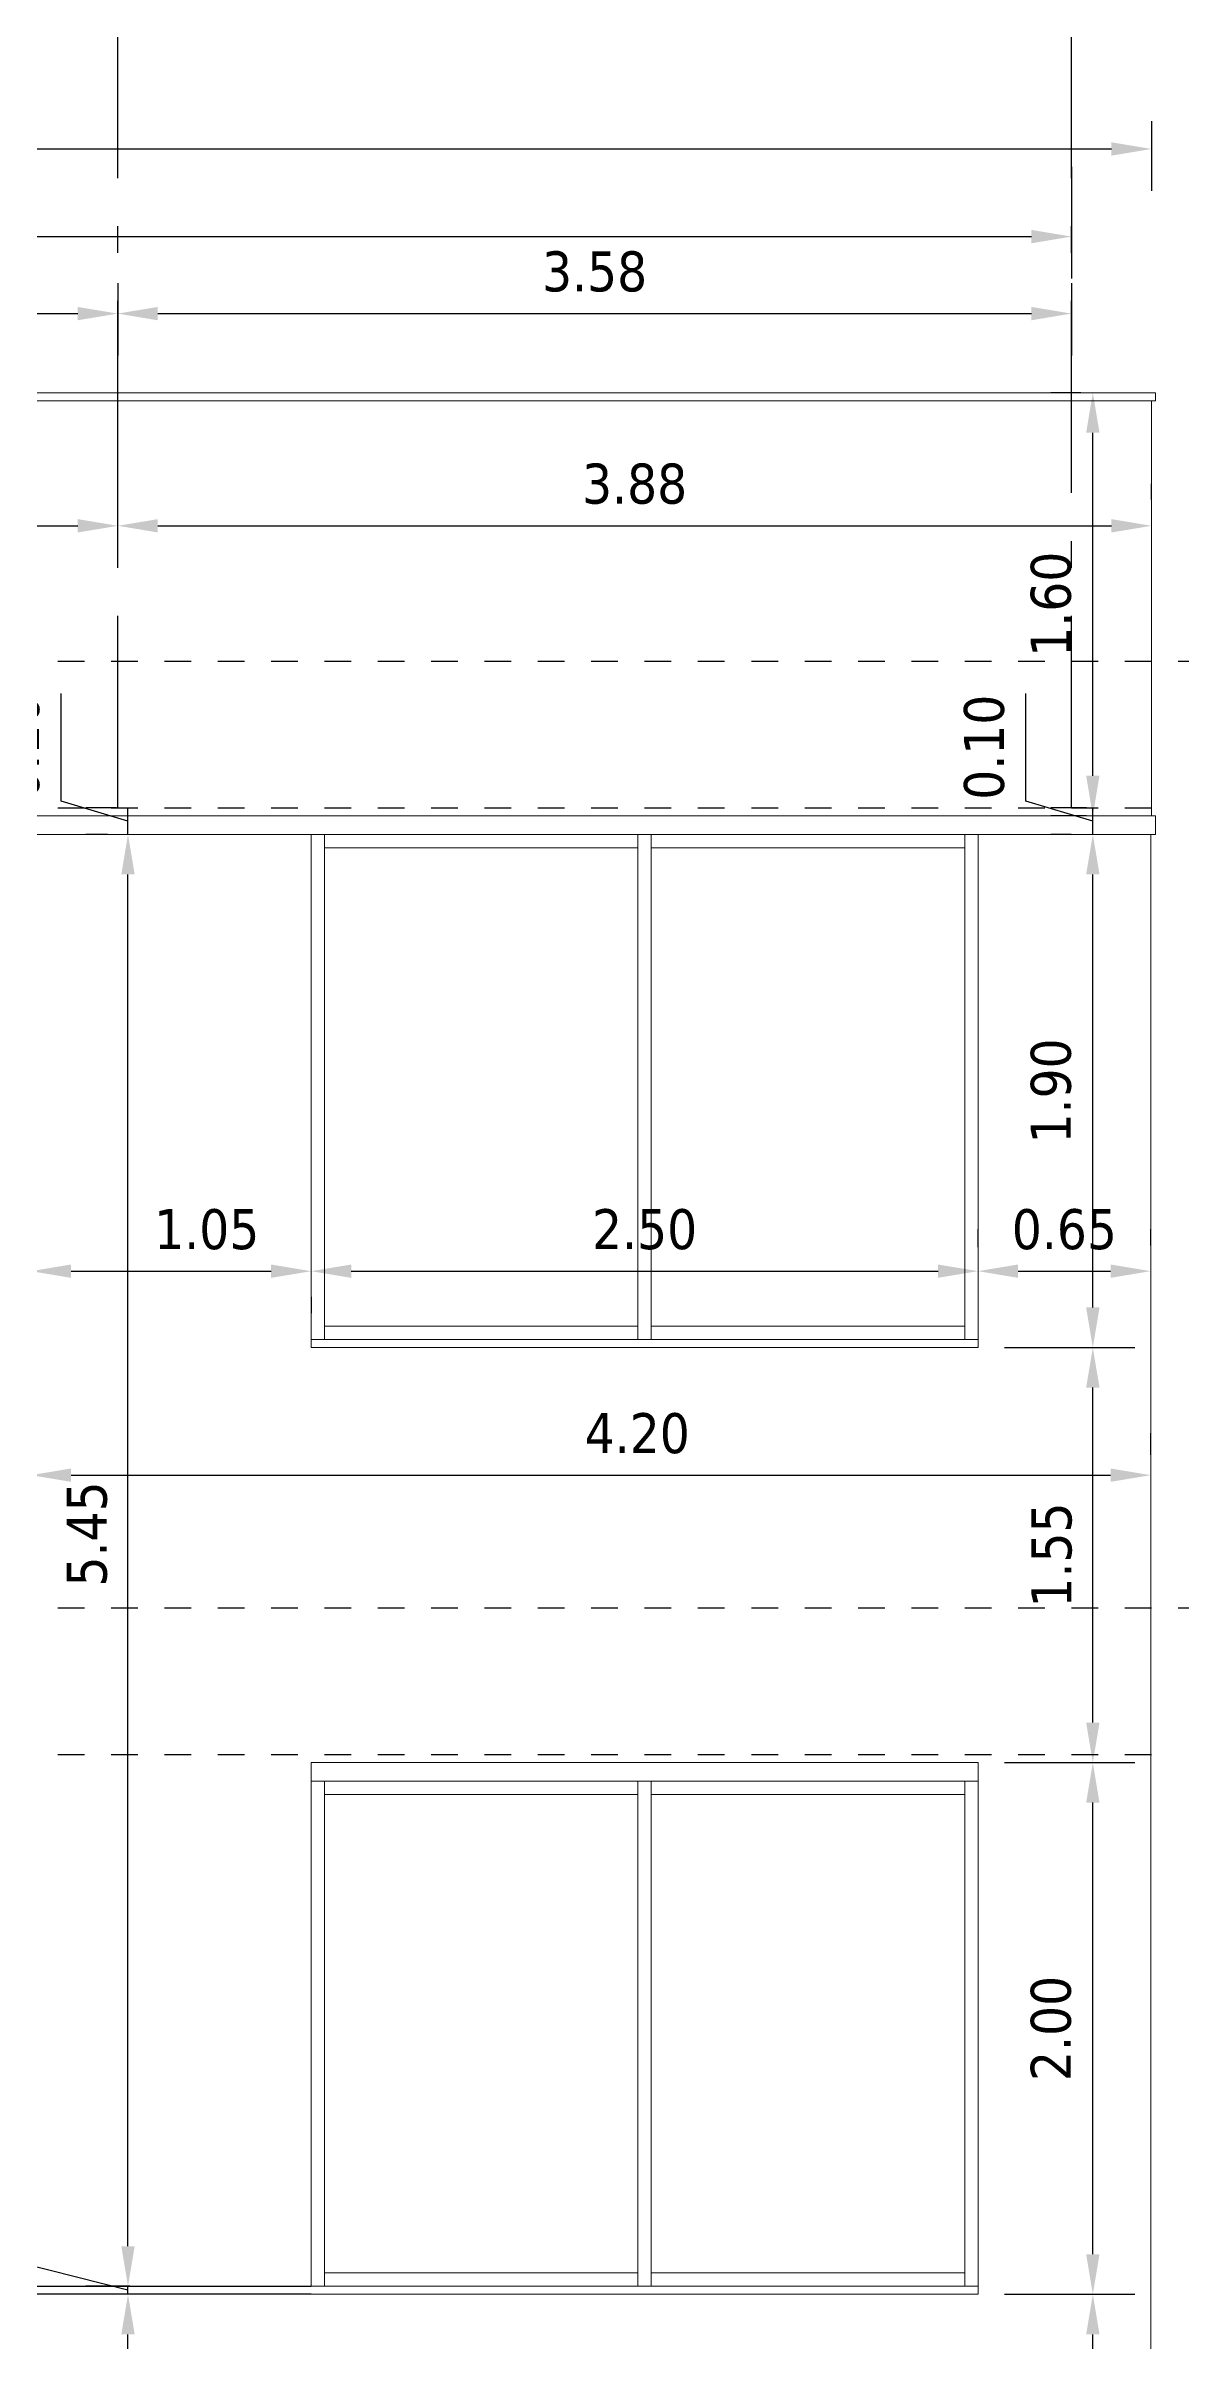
# Model space of a CAD drawing. Header units: millimetres. Extents: x 844 to 2732, y 457 to 943.
# Drawn here: x 2533.66 to 2537.91, y 485.32 to 493.92 of the extents above; entities that cross this region are included whole.
import ezdxf

# ---------------------------------------------------------------- set-up
doc = ezdxf.new("R2010")
doc.units = ezdxf.units.MM
doc.header["$LTSCALE"] = 0.01
doc.linetypes.add('ACAD_ISO03W100', pattern=[30, 12, -18])
doc.linetypes.add('ACAD_ISO10W100', pattern=[18, 12, -3, 0, -3])
doc.layers.add('03-Ax', color=5, linetype='Continuous')
doc.layers.add('05-Dim', color=5, linetype='Continuous')
for name, color, linetype, lineweight in [('A-GENM', 13, 'Continuous', 9), ('A-GLAZ-CWMG', 6, 'Continuous', 9), ('A-WALL', 3, 'Continuous', 9)]:
    doc.layers.add(name, color=color, linetype=linetype, lineweight=lineweight)
doc.styles.add('Tahoma', font='tahoma.ttf', dxfattribs={"height": 0.15})
doc.dimstyles.new('Diagonal_-_Centre_-_2_5mm_Arial', dxfattribs={"dimscale": 0.2, "dimtxt": 0.15, "dimasz": 0.75, "dimexe": 0.787402, "dimexo": 0.492126, "dimgap": 0.05, "dimtad": 0, "dimrnd": 0.01, "dimzin": 0, "dimdsep": 46, "dimtxsty": 'Tahoma', "dimcen": 0, "dimdle": 0.787402, "dimazin": 0, "dimtfac": 1, "dimtmove": 1, "dimatfit": 3, "dimfxl": 1, "dimtvp": 1, "dimtolj": 1, "dimtzin": 0, "dimarcsym": 1})

# ---------------------------------------------------------------- blocks, each defined once
blk = doc.blocks.new('Rectangular Mullion - 50 x 150mm-460567-South')
at = {"layer": 'A-GLAZ-CWMG'}
for p, q in [((1.5674, 9.4), (1.5674, 9.45)), ((1.5674, 9.4), (2.7424, 9.4)), ((2.7424, 9.45), (2.7424, 9.4))]:
    blk.add_line(p, q, dxfattribs=at)
blk = doc.blocks.new('Rectangular Mullion - 50 x 150mm-460568-South')
at = {"layer": 'A-GLAZ-CWMG'}
for p, q in [((1.5174, 4.2), (1.5174, 4.25)), ((2.6924, 4.25), (1.5174, 4.25)), ((2.6924, 4.25), (2.6924, 4.2))]:
    blk.add_line(p, q, dxfattribs=at)
blk = doc.blocks.new('Rectangular Mullion - 50 x 150mm-540754-South')
at = {"layer": 'A-GLAZ-CWMG'}
blk.add_line((2.7424, 9.45), (2.7424, 7.5562), dxfattribs=at)
blk = doc.blocks.new('Rectangular Mullion - 50 x 150mm-540755-South')
at = {"layer": 'A-GLAZ-CWMG'}
blk.add_line((0.3424, 7.5562), (0.3424, 9.45), dxfattribs=at)
blk = doc.blocks.new('*D933')
at = {"layer": '05-Dim', "color": 0, "lineweight": -2, "transparency": 16777216}
for p, q in [((2537.4994, 493.4661), (2537.4994, 493.0472)), ((2527.5994, 493.1239), (2527.5994, 493.3622)), ((2527.7494, 493.2047), (2537.3494, 493.2047))]:
    blk.add_line(p, q, dxfattribs=at)
at = {"layer": '05-Dim', "color": 0, "transparency": 16777216}
for points in [[(2527.7494, 493.2297), (2527.7494, 493.1797), (2527.5994, 493.2047)], [(2537.3494, 493.2297), (2537.3494, 493.1797), (2537.4994, 493.2047)]]:
    blk.add_solid(points, dxfattribs=at)
at = {"layer": 'Defpoints', "color": 0, "transparency": 16777216}
for p in [(2537.4994, 493.5645), (2537.4994, 493.2047), (2527.5994, 493.0254)]:
    blk.add_point(p, dxfattribs=at)
at = {"layer": '05-Dim', "color": 0, "transparency": 16777216, "insert": (2532.5494, 493.3608), "char_height": 0.15, "width": 0.401245, "attachment_point": 5, "style": 'Tahoma'}
blk.add_mtext('\\A1;9.90', dxfattribs=at)
blk = doc.blocks.new('*D934')
at = {"layer": '05-Dim', "color": 0, "lineweight": -2, "transparency": 16777216}
for p, q in [((2527.5994, 493.0296), (2527.5994, 492.7584)), ((2533.9244, 493.0296), (2533.9244, 492.7584)), ((2527.7494, 492.9159), (2533.7744, 492.9159))]:
    blk.add_line(p, q, dxfattribs=at)
at = {"layer": '05-Dim', "color": 0, "transparency": 16777216}
for points in [[(2527.7494, 492.9409), (2527.7494, 492.8909), (2527.5994, 492.9159)], [(2533.7744, 492.9409), (2533.7744, 492.8909), (2533.9244, 492.9159)]]:
    blk.add_solid(points, dxfattribs=at)
at = {"layer": 'Defpoints', "color": 0, "transparency": 16777216}
for p in [(2527.5994, 493.128), (2533.9244, 493.128), (2533.9244, 492.9159)]:
    blk.add_point(p, dxfattribs=at)
at = {"layer": '05-Dim', "color": 0, "transparency": 16777216, "insert": (2530.7619, 493.0721), "char_height": 0.15, "width": 0.313167, "attachment_point": 5, "style": 'Tahoma'}
blk.add_mtext('\\A1;6.32', dxfattribs=at)
blk = doc.blocks.new('*D935')
at = {"layer": '05-Dim', "color": 0, "lineweight": -2, "transparency": 16777216}
for p, q in [((2533.9244, 493.0296), (2533.9244, 492.7584)), ((2537.4994, 493.0296), (2537.4994, 492.7584)), ((2534.0744, 492.9159), (2537.3494, 492.9159))]:
    blk.add_line(p, q, dxfattribs=at)
at = {"layer": '05-Dim', "color": 0, "transparency": 16777216}
for points in [[(2534.0744, 492.9409), (2534.0744, 492.8909), (2533.9244, 492.9159)], [(2537.3494, 492.9409), (2537.3494, 492.8909), (2537.4994, 492.9159)]]:
    blk.add_solid(points, dxfattribs=at)
at = {"layer": 'Defpoints', "color": 0, "transparency": 16777216}
for p in [(2533.9244, 493.128), (2537.4994, 493.128), (2537.4994, 492.9159)]:
    blk.add_point(p, dxfattribs=at)
at = {"layer": '05-Dim', "color": 0, "transparency": 16777216, "insert": (2535.7119, 493.0728), "char_height": 0.15, "width": 0.313167, "attachment_point": 5, "style": 'Tahoma'}
blk.add_mtext('\\A1;3.58', dxfattribs=at)
blk = doc.blocks.new('*D936')
at = {"layer": '05-Dim', "color": 0, "lineweight": -2, "transparency": 16777216}
for p, q in [((2533.9244, 492.0066), (2533.9244, 492.2778)), ((2537.7994, 492.2187), (2537.7994, 492.2778)), ((2534.0744, 492.1203), (2537.6494, 492.1203))]:
    blk.add_line(p, q, dxfattribs=at)
at = {"layer": '05-Dim', "color": 0, "transparency": 16777216}
for points in [[(2534.0744, 492.1453), (2534.0744, 492.0953), (2533.9244, 492.1203)], [(2537.6494, 492.1453), (2537.6494, 492.0953), (2537.7994, 492.1203)]]:
    blk.add_solid(points, dxfattribs=at)
at = {"layer": 'Defpoints', "color": 0, "transparency": 16777216}
for p in [(2537.7994, 492.1203), (2537.7994, 492.1203), (2533.9244, 491.9082)]:
    blk.add_point(p, dxfattribs=at)
at = {"layer": '05-Dim', "color": 0, "transparency": 16777216, "insert": (2535.8619, 492.2771), "char_height": 0.15, "width": 0.313167, "attachment_point": 5, "style": 'Tahoma'}
blk.add_mtext('\\A1;3.88', dxfattribs=at)
blk = doc.blocks.new('*D938')
at = {"layer": '05-Dim', "color": 0, "lineweight": -2, "transparency": 16777216}
for p, q in [((2527.9494, 492.0066), (2527.9494, 492.2778)), ((2533.9244, 492.2187), (2533.9244, 492.2778)), ((2528.0994, 492.1203), (2533.7744, 492.1203))]:
    blk.add_line(p, q, dxfattribs=at)
at = {"layer": '05-Dim', "color": 0, "transparency": 16777216}
for points in [[(2528.0994, 492.1453), (2528.0994, 492.0953), (2527.9494, 492.1203)], [(2533.7744, 492.1453), (2533.7744, 492.0953), (2533.9244, 492.1203)]]:
    blk.add_solid(points, dxfattribs=at)
at = {"layer": 'Defpoints', "color": 0, "transparency": 16777216}
for p in [(2533.9244, 492.1203), (2533.9244, 492.1203), (2527.9494, 491.9082)]:
    blk.add_point(p, dxfattribs=at)
at = {"layer": '05-Dim', "color": 0, "transparency": 16777216, "insert": (2530.9369, 492.2771), "char_height": 0.15, "width": 0.313167, "attachment_point": 5, "style": 'Tahoma'}
blk.add_mtext('\\A1;5.98', dxfattribs=at)
blk = doc.blocks.new('*D939')
at = {"layer": '05-Dim', "color": 0, "lineweight": -2, "transparency": 16777216}
for p, q in [((2527.2994, 492.7117), (2527.2994, 493.6906)), ((2537.7994, 493.6368), (2537.7994, 493.3756)), ((2527.4494, 493.5331), (2537.6494, 493.5331))]:
    blk.add_line(p, q, dxfattribs=at)
at = {"layer": '05-Dim', "color": 0, "transparency": 16777216}
for points in [[(2527.4494, 493.5581), (2527.4494, 493.5081), (2527.2994, 493.5331)], [(2537.6494, 493.5581), (2537.6494, 493.5081), (2537.7994, 493.5331)]]:
    blk.add_solid(points, dxfattribs=at)
at = {"layer": 'Defpoints', "color": 0, "transparency": 16777216}
for p in [(2537.7994, 493.7352), (2537.7994, 493.5331), (2527.2994, 492.6133)]:
    blk.add_point(p, dxfattribs=at)
at = {"layer": '05-Dim', "color": 0, "transparency": 16777216, "insert": (2532.5494, 493.6893), "char_height": 0.15, "width": 0.401245, "attachment_point": 5, "style": 'Tahoma'}
blk.add_mtext('\\A1;10.50', dxfattribs=at)
blk = doc.blocks.new('*D1016')
at = {"layer": '05-Dim', "color": 0, "lineweight": -2, "transparency": 16777216}
for p, q in [((2533.5994, 488.6367), (2533.5994, 488.7181)), ((2537.7963, 488.6367), (2537.7963, 488.7181)), ((2533.7494, 488.5607), (2537.6463, 488.5607))]:
    blk.add_line(p, q, dxfattribs=at)
at = {"layer": '05-Dim', "color": 0, "transparency": 16777216}
for points in [[(2533.7494, 488.5857), (2533.7494, 488.5357), (2533.5994, 488.5607)], [(2537.6463, 488.5857), (2537.6463, 488.5357), (2537.7963, 488.5607)]]:
    blk.add_solid(points, dxfattribs=at)
at = {"layer": 'Defpoints', "color": 0, "transparency": 16777216}
for p in [(2533.5994, 488.5383), (2537.7963, 488.5607), (2537.7963, 488.5383)]:
    blk.add_point(p, dxfattribs=at)
at = {"layer": '05-Dim', "color": 0, "transparency": 16777216, "insert": (2535.8718, 488.7169), "char_height": 0.15, "attachment_point": 5, "style": 'Tahoma'}
blk.add_mtext('\\A1;4.20', dxfattribs=at)
blk = doc.blocks.new('*D950')
at = {"layer": '05-Dim', "color": 0, "lineweight": -2, "transparency": 16777216}
for p, q in [((2533.7494, 489.3256), (2534.4994, 489.3256)), ((2533.5994, 489.2648), (2533.5994, 489.1681)), ((2534.6494, 489.2288), (2534.6494, 489.1681))]:
    blk.add_line(p, q, dxfattribs=at)
at = {"layer": '05-Dim', "color": 0, "transparency": 16777216}
for points in [[(2533.7494, 489.3506), (2533.7494, 489.3006), (2533.5994, 489.3256)], [(2534.4994, 489.3506), (2534.4994, 489.3006), (2534.6494, 489.3256)]]:
    blk.add_solid(points, dxfattribs=at)
at = {"layer": 'Defpoints', "color": 0, "transparency": 16777216}
for p in [(2533.5994, 489.3633), (2534.6494, 489.3272), (2534.6494, 489.3256)]:
    blk.add_point(p, dxfattribs=at)
at = {"layer": '05-Dim', "color": 0, "transparency": 16777216, "insert": (2534.2581, 489.4817), "char_height": 0.15, "attachment_point": 5, "style": 'Tahoma'}
blk.add_mtext('\\A1;1.05', dxfattribs=at)
blk = doc.blocks.new('*D951')
at = {"layer": '05-Dim', "color": 0, "lineweight": -2, "transparency": 16777216}
for p, q in [((2537.1494, 489.4161), (2537.1494, 489.483)), ((2534.7994, 489.3256), (2536.9994, 489.3256)), ((2534.6494, 489.2288), (2534.6494, 489.1681))]:
    blk.add_line(p, q, dxfattribs=at)
at = {"layer": '05-Dim', "color": 0, "transparency": 16777216}
for points in [[(2534.7994, 489.3506), (2534.7994, 489.3006), (2534.6494, 489.3256)], [(2536.9994, 489.3506), (2536.9994, 489.3006), (2537.1494, 489.3256)]]:
    blk.add_solid(points, dxfattribs=at)
at = {"layer": 'Defpoints', "color": 0, "transparency": 16777216}
for p in [(2534.6494, 489.3272), (2537.1494, 489.3256), (2537.1494, 489.3177)]:
    blk.add_point(p, dxfattribs=at)
at = {"layer": '05-Dim', "color": 0, "transparency": 16777216, "insert": (2535.8994, 489.4818), "char_height": 0.15, "attachment_point": 5, "style": 'Tahoma'}
blk.add_mtext('\\A1;2.50', dxfattribs=at)
blk = doc.blocks.new('*D952')
at = {"layer": '05-Dim', "color": 0, "lineweight": -2, "transparency": 16777216}
for p, q in [((2537.1494, 489.4161), (2537.1494, 489.483)), ((2537.7963, 489.4224), (2537.7963, 489.483)), ((2537.2994, 489.3256), (2537.6463, 489.3256))]:
    blk.add_line(p, q, dxfattribs=at)
at = {"layer": '05-Dim', "color": 0, "transparency": 16777216}
for points in [[(2537.2994, 489.3506), (2537.2994, 489.3006), (2537.1494, 489.3256)], [(2537.6463, 489.3506), (2537.6463, 489.3006), (2537.7963, 489.3256)]]:
    blk.add_solid(points, dxfattribs=at)
at = {"layer": 'Defpoints', "color": 0, "transparency": 16777216}
for p in [(2537.1494, 489.3177), (2537.7963, 489.3256), (2537.7963, 489.3239)]:
    blk.add_point(p, dxfattribs=at)
at = {"layer": '05-Dim', "color": 0, "transparency": 16777216, "insert": (2537.4728, 489.4817), "char_height": 0.15, "attachment_point": 5, "style": 'Tahoma'}
blk.add_mtext('\\A1;0.65', dxfattribs=at)
blk = doc.blocks.new('*D966')
at = {"layer": '05-Dim', "color": 0, "lineweight": -2, "transparency": 16777216}
for p, q in [((2533.9501, 485.4894), (2533.8053, 485.4894)), ((2533.9628, 484.0932), (2533.9628, 485.3394)), ((2533.8969, 483.9432), (2533.8053, 483.9432))]:
    blk.add_line(p, q, dxfattribs=at)
at = {"layer": '05-Dim', "color": 0, "transparency": 16777216}
for points in [[(2533.9378, 485.3394), (2533.9878, 485.3394), (2533.9628, 485.4894)], [(2533.9378, 484.0932), (2533.9878, 484.0932), (2533.9628, 483.9432)]]:
    blk.add_solid(points, dxfattribs=at)
at = {"layer": 'Defpoints', "color": 0, "transparency": 16777216}
for p in [(2533.9628, 485.4894), (2534.0485, 485.4894), (2533.9953, 483.9432)]:
    blk.add_point(p, dxfattribs=at)
at = {"layer": '05-Dim', "color": 0, "transparency": 16777216, "insert": (2533.8091, 484.7163), "char_height": 0.15, "attachment_point": 5, "rotation": 90, "style": 'Tahoma'}
blk.add_mtext('\\A1;1.55', dxfattribs=at)
blk = doc.blocks.new('*D967')
at = {"layer": '05-Dim', "color": 0, "lineweight": -2, "transparency": 16777216}
for p, q in [((2533.4599, 485.6315), (2533.4599, 486.0317)), ((2533.9628, 485.5044), (2533.4599, 485.6315)), ((2533.9698, 485.5194), (2533.8053, 485.5194)), ((2533.9628, 485.4894), (2533.9628, 485.5194)), ((2533.9628, 485.4894), (2533.9628, 485.5194)), ((2533.9501, 485.4894), (2533.8053, 485.4894))]:
    blk.add_line(p, q, dxfattribs=at)
at = {"layer": 'Defpoints', "color": 0, "transparency": 16777216}
for p in [(2533.9628, 485.5194), (2534.0682, 485.5194), (2534.0485, 485.4894)]:
    blk.add_point(p, dxfattribs=at)
at = {"layer": '05-Dim', "color": 0, "transparency": 16777216, "insert": (2533.3037, 485.8316), "char_height": 0.15, "attachment_point": 5, "rotation": 90, "style": 'Tahoma'}
blk.add_mtext('\\A1;0.03', dxfattribs=at)
blk = doc.blocks.new('*D968')
at = {"layer": '05-Dim', "color": 0, "lineweight": -2, "transparency": 16777216}
for p, q in [((2533.886, 490.9633), (2533.8053, 490.9633)), ((2533.9628, 485.6694), (2533.9628, 490.8133)), ((2533.9698, 485.5194), (2533.8053, 485.5194))]:
    blk.add_line(p, q, dxfattribs=at)
at = {"layer": '05-Dim', "color": 0, "transparency": 16777216}
for points in [[(2533.9378, 490.8133), (2533.9878, 490.8133), (2533.9628, 490.9633)], [(2533.9378, 485.6694), (2533.9878, 485.6694), (2533.9628, 485.5194)]]:
    blk.add_solid(points, dxfattribs=at)
at = {"layer": 'Defpoints', "color": 0, "transparency": 16777216}
for p in [(2533.9628, 490.9633), (2533.9844, 490.9633), (2534.0682, 485.5194)]:
    blk.add_point(p, dxfattribs=at)
at = {"layer": '05-Dim', "color": 0, "transparency": 16777216, "insert": (2533.8096, 488.3403), "char_height": 0.15, "attachment_point": 5, "rotation": 90, "style": 'Tahoma'}
blk.add_mtext('\\A1;5.45', dxfattribs=at)
blk = doc.blocks.new('*D969')
at = {"layer": '05-Dim', "color": 0, "lineweight": -2, "transparency": 16777216}
for p, q in [((2533.7122, 491.0884), (2533.7122, 491.492)), ((2533.9628, 491.0133), (2533.7122, 491.0884)), ((2533.9196, 491.0633), (2533.8053, 491.0633)), ((2533.9628, 490.9633), (2533.9628, 491.0633)), ((2533.9628, 490.9633), (2533.9628, 491.0633)), ((2533.886, 490.9633), (2533.8053, 490.9633))]:
    blk.add_line(p, q, dxfattribs=at)
at = {"layer": 'Defpoints', "color": 0, "transparency": 16777216}
for p in [(2533.9628, 491.0633), (2534.018, 491.0633), (2533.9844, 490.9633)]:
    blk.add_point(p, dxfattribs=at)
at = {"layer": '05-Dim', "color": 0, "transparency": 16777216, "insert": (2533.5561, 491.2902), "char_height": 0.15, "attachment_point": 5, "rotation": 90, "style": 'Tahoma'}
blk.add_mtext('\\A1;0.10', dxfattribs=at)
blk = doc.blocks.new('*D1034')
at = {"layer": '05-Dim', "color": 0, "lineweight": -2, "transparency": 16777216}
for p, q in [((2537.2478, 485.4894), (2537.7369, 485.4894)), ((2537.5795, 484.0833), (2537.5795, 485.3394)), ((2537.6196, 483.9333), (2537.422, 483.9333))]:
    blk.add_line(p, q, dxfattribs=at)
at = {"layer": '05-Dim', "color": 0, "transparency": 16777216}
for points in [[(2537.5545, 485.3394), (2537.6045, 485.3394), (2537.5795, 485.4894)], [(2537.5545, 484.0833), (2537.6045, 484.0833), (2537.5795, 483.9333)]]:
    blk.add_solid(points, dxfattribs=at)
at = {"layer": 'Defpoints', "color": 0, "transparency": 16777216}
for p in [(2537.1494, 485.4894), (2537.5795, 485.4894), (2537.718, 483.9333)]:
    blk.add_point(p, dxfattribs=at)
at = {"layer": '05-Dim', "color": 0, "transparency": 16777216, "insert": (2537.4258, 484.7114), "char_height": 0.15, "attachment_point": 5, "rotation": 90, "style": 'Tahoma'}
blk.add_mtext('\\A1;1.55', dxfattribs=at)
blk = doc.blocks.new('*D1035')
at = {"layer": '05-Dim', "color": 0, "lineweight": -2, "transparency": 16777216}
for p, q in [((2537.2478, 487.4833), (2537.7369, 487.4833)), ((2537.5795, 485.6394), (2537.5795, 487.3333)), ((2537.2478, 485.4894), (2537.7369, 485.4894))]:
    blk.add_line(p, q, dxfattribs=at)
at = {"layer": '05-Dim', "color": 0, "transparency": 16777216}
for points in [[(2537.5545, 487.3333), (2537.6045, 487.3333), (2537.5795, 487.4833)], [(2537.5545, 485.6394), (2537.6045, 485.6394), (2537.5795, 485.4894)]]:
    blk.add_solid(points, dxfattribs=at)
at = {"layer": 'Defpoints', "color": 0, "transparency": 16777216}
for p in [(2537.1494, 487.4833), (2537.5795, 487.4833), (2537.1494, 485.4894)]:
    blk.add_point(p, dxfattribs=at)
at = {"layer": '05-Dim', "color": 0, "transparency": 16777216, "insert": (2537.4232, 486.4864), "char_height": 0.15, "attachment_point": 5, "rotation": 90, "style": 'Tahoma'}
blk.add_mtext('\\A1;2.00', dxfattribs=at)
blk = doc.blocks.new('*D1036')
at = {"layer": '05-Dim', "color": 0, "lineweight": -2, "transparency": 16777216}
for p, q in [((2537.2478, 489.0394), (2537.7369, 489.0394)), ((2537.5795, 487.6333), (2537.5795, 488.8894)), ((2537.2478, 487.4833), (2537.7369, 487.4833))]:
    blk.add_line(p, q, dxfattribs=at)
at = {"layer": '05-Dim', "color": 0, "transparency": 16777216}
for points in [[(2537.5545, 488.8894), (2537.6045, 488.8894), (2537.5795, 489.0394)], [(2537.5545, 487.6333), (2537.6045, 487.6333), (2537.5795, 487.4833)]]:
    blk.add_solid(points, dxfattribs=at)
at = {"layer": 'Defpoints', "color": 0, "transparency": 16777216}
for p in [(2537.1494, 489.0394), (2537.5795, 489.0394), (2537.1494, 487.4833)]:
    blk.add_point(p, dxfattribs=at)
at = {"layer": '05-Dim', "color": 0, "transparency": 16777216, "insert": (2537.4258, 488.2614), "char_height": 0.15, "attachment_point": 5, "rotation": 90, "style": 'Tahoma'}
blk.add_mtext('\\A1;1.55', dxfattribs=at)
blk = doc.blocks.new('*D1037')
at = {"layer": '05-Dim', "color": 0, "lineweight": -2, "transparency": 16777216}
for p, q in [((2537.4977, 490.9633), (2537.422, 490.9633)), ((2537.5795, 489.1894), (2537.5795, 490.8133)), ((2537.2478, 489.0394), (2537.7369, 489.0394))]:
    blk.add_line(p, q, dxfattribs=at)
at = {"layer": '05-Dim', "color": 0, "transparency": 16777216}
for points in [[(2537.5545, 490.8133), (2537.6045, 490.8133), (2537.5795, 490.9633)], [(2537.5545, 489.1894), (2537.6045, 489.1894), (2537.5795, 489.0394)]]:
    blk.add_solid(points, dxfattribs=at)
at = {"layer": 'Defpoints', "color": 0, "transparency": 16777216}
for p in [(2537.5795, 490.9633), (2537.5961, 490.9633), (2537.1494, 489.0394)]:
    blk.add_point(p, dxfattribs=at)
at = {"layer": '05-Dim', "color": 0, "transparency": 16777216, "insert": (2537.4233, 490.0014), "char_height": 0.15, "attachment_point": 5, "rotation": 90, "style": 'Tahoma'}
blk.add_mtext('\\A1;1.90', dxfattribs=at)
blk = doc.blocks.new('*D1038')
at = {"layer": '05-Dim', "color": 0, "lineweight": -2, "transparency": 16777216}
for p, q in [((2537.3289, 491.0884), (2537.3289, 491.492)), ((2537.5795, 491.0133), (2537.3289, 491.0884)), ((2537.5557, 491.0633), (2537.422, 491.0633)), ((2537.5795, 490.9633), (2537.5795, 491.0633)), ((2537.5795, 490.9633), (2537.5795, 491.0633)), ((2537.4977, 490.9633), (2537.422, 490.9633))]:
    blk.add_line(p, q, dxfattribs=at)
at = {"layer": 'Defpoints', "color": 0, "transparency": 16777216}
for p in [(2537.5795, 491.0633), (2537.6541, 491.0633), (2537.5961, 490.9633)]:
    blk.add_point(p, dxfattribs=at)
at = {"layer": '05-Dim', "color": 0, "transparency": 16777216, "insert": (2537.1728, 491.2902), "char_height": 0.15, "attachment_point": 5, "rotation": 90, "style": 'Tahoma'}
blk.add_mtext('\\A1;0.10', dxfattribs=at)
blk = doc.blocks.new('*D941')
at = {"layer": '05-Dim', "color": 0, "lineweight": -2, "transparency": 16777216}
for p, q in [((2537.5343, 492.6194), (2537.422, 492.6194)), ((2537.5795, 491.1833), (2537.5795, 492.4694)), ((2537.5557, 491.0333), (2537.422, 491.0333))]:
    blk.add_line(p, q, dxfattribs=at)
at = {"layer": '05-Dim', "color": 0, "transparency": 16777216}
for points in [[(2537.5545, 492.4694), (2537.6045, 492.4694), (2537.5795, 492.6194)], [(2537.5545, 491.1833), (2537.6045, 491.1833), (2537.5795, 491.0333)]]:
    blk.add_solid(points, dxfattribs=at)
at = {"layer": 'Defpoints', "color": 0, "transparency": 16777216}
for p in [(2537.5795, 492.6194), (2537.6327, 492.6194), (2537.6541, 491.0333)]:
    blk.add_point(p, dxfattribs=at)
at = {"layer": '05-Dim', "color": 0, "transparency": 16777216, "insert": (2537.4233, 491.8264), "char_height": 0.15, "attachment_point": 5, "rotation": 90, "style": 'Tahoma'}
blk.add_mtext('\\A1;1.60', dxfattribs=at)

msp = doc.modelspace()

# ---------------------------------------------------------------- linework, layer by layer
at = {"layer": '03-Ax', "linetype": 'ACAD_ISO10W100', "ltscale": 6}
for p, q in [((2533.9244, 491.0633), (2533.9244, 494.0517)), ((2537.4994, 491.0633), (2537.4994, 494.0517))]:
    msp.add_line(p, q, dxfattribs=at)
at = {"layer": '05-Dim', "color": 5, "linetype": 'ACAD_ISO03W100', "ltscale": 0.5}
for p, q in [((2527.2994, 491.6133), (2539.9599, 491.6133)), ((2527.2994, 491.0633), (2537.7994, 491.0633)), ((2527.2994, 488.0633), (2539.9599, 488.0633)), ((2527.2994, 487.5133), (2537.7994, 487.5133))]:
    msp.add_line(p, q, dxfattribs=at)
at = {"layer": '05-Dim', "color": 2, "ltscale": 0.5}
for p, q in [((2529.2994, 485.5194), (2534.6494, 485.5194)), ((2534.6494, 485.4894), (2529.2994, 485.4894))]:
    msp.add_line(p, q, dxfattribs=at)
at = {"layer": 'A-GENM', "color": 2}
for p, q in [((2529.2994, 492.6194), (2537.8144, 492.6194)), ((2537.8144, 492.5894), (2529.2994, 492.5894)), ((2537.7994, 492.5894), (2537.7994, 491.0333)), ((2537.8144, 492.5894), (2537.8144, 492.6194)), ((2529.2994, 491.0333), (2537.3994, 491.0333)), ((2537.8144, 491.0333), (2537.3994, 491.0333)), ((2537.8144, 490.9633), (2537.8144, 491.0333)), ((2537.3994, 490.9633), (2529.2994, 490.9633)), ((2537.3994, 490.9633), (2537.8144, 490.9633))]:
    msp.add_line(p, q, dxfattribs=at)
at = {"layer": 'A-GENM', "color": 3}
for p, q in [((2534.6494, 490.9633), (2534.6494, 489.0633)), ((2537.1494, 489.0633), (2537.1494, 490.9633)), ((2534.6494, 489.0694), (2534.6494, 489.0394)), ((2534.6644, 489.0694), (2534.6494, 489.0694)), ((2534.6494, 489.0394), (2534.6644, 489.0394)), ((2534.6644, 489.0694), (2537.1344, 489.0694)), ((2537.1344, 489.0394), (2534.6644, 489.0394)), ((2537.1494, 489.0694), (2537.1344, 489.0694)), ((2537.1344, 489.0394), (2537.1494, 489.0394)), ((2537.1494, 489.0394), (2537.1494, 489.0694)), ((2534.6494, 487.4833), (2534.6494, 487.4133)), ((2534.6644, 487.4833), (2534.6494, 487.4833)), ((2534.6644, 487.4833), (2537.1344, 487.4833)), ((2537.1494, 487.4833), (2537.1344, 487.4833)), ((2537.1494, 487.4133), (2537.1494, 487.4833)), ((2534.6494, 487.4133), (2534.6644, 487.4133)), ((2534.6494, 487.4133), (2534.6494, 485.5194)), ((2537.1344, 487.4133), (2537.1494, 487.4133)), ((2537.1494, 485.5133), (2537.1494, 487.4133)), ((2534.6494, 485.5194), (2537.1344, 485.5194)), ((2537.1494, 485.5194), (2537.1344, 485.5194)), ((2537.1494, 485.4894), (2537.1494, 485.5194)), ((2537.1344, 485.4894), (2534.6494, 485.4894)), ((2537.1344, 485.4894), (2537.1494, 485.4894))]:
    msp.add_line(p, q, dxfattribs=at)
at = {"layer": 'A-GENM', "color": 4}
msp.add_line((2537.1344, 487.4133), (2534.6644, 487.4133), dxfattribs=at)
at = {"layer": 'A-GLAZ-CWMG', "color": 6}
for p, q in [((2535.8744, 490.9633), (2535.8744, 489.0694)), ((2535.9244, 489.0694), (2535.9244, 490.9633)), ((2535.8744, 487.4133), (2535.8744, 485.5194)), ((2535.9244, 485.5194), (2535.9244, 487.4133))]:
    msp.add_line(p, q, dxfattribs=at)
at = {"layer": 'A-WALL'}
msp.add_line((2537.7963, 483.9333), (2537.7963, 490.9633), dxfattribs=at)

# ---------------------------------------------------------------- block references
at = {"layer": 'A-GLAZ-CWMG', "color": 6}
for name, p in [('Rectangular Mullion - 50 x 150mm-460567-South', (2533.132, 481.5133)), ('Rectangular Mullion - 50 x 150mm-540755-South', (2534.357, 481.5133)), ('Rectangular Mullion - 50 x 150mm-460567-South', (2534.357, 481.5133)), ('Rectangular Mullion - 50 x 150mm-540754-South', (2534.357, 481.5133)), ('Rectangular Mullion - 50 x 150mm-460568-South', (2533.182, 484.8694)), ('Rectangular Mullion - 50 x 150mm-460568-South', (2534.407, 484.8694)), ('Rectangular Mullion - 50 x 150mm-460567-South', (2533.132, 477.9633)), ('Rectangular Mullion - 50 x 150mm-540755-South', (2534.357, 477.9633)), ('Rectangular Mullion - 50 x 150mm-460567-South', (2534.357, 477.9633)), ('Rectangular Mullion - 50 x 150mm-540754-South', (2534.357, 477.9633)), ('Rectangular Mullion - 50 x 150mm-460568-South', (2533.182, 481.3194)), ('Rectangular Mullion - 50 x 150mm-460568-South', (2534.407, 481.3194))]:
    msp.add_blockref(name, p, dxfattribs=at)

# ---------------------------------------------------------------- dimensions: what is measured, and where the dimension line sits
at = {"layer": '05-Dim', "color": 6}
for base, p1, p2, override, picture, middle in [((2537.7994, 493.5331), (2527.2994, 492.6133), (2537.7994, 493.7352), {"dimpost": '<>', "dimfxl": 3.875}, '*D939', (2532.5494, 493.6893)), ((2537.4994, 493.2047), (2527.5994, 493.0254), (2537.4994, 493.5645), {"dimpost": '<>', "dimfxl": 3.875}, '*D933', (2532.5494, 493.3608)), ((2533.9244166274, 492.9159009786), (2527.5994166274, 493.1280330129), (2533.9244166274, 493.1280330129), {"dimpost": '<>', "dimfxl": 3.875}, '*D934', (2530.7619166274, 493.0721467811)), ((2537.4994166274, 492.9159009786), (2533.9244166274, 493.1280330129), (2537.4994166274, 493.1280330129), {"dimpost": '<>', "dimfxl": 3.875}, '*D935', (2535.7119166274, 493.0727512136)), ((2533.9244166274, 492.1202935463), (2527.9494166274, 491.9081615119), (2533.9244166274, 492.1202935463), {"dimpost": '<>', "dimfxl": 3.875}, '*D938', (2530.9369166274, 492.2771437814)), ((2537.7994166274, 492.1202935463), (2533.9244166274, 491.9081615119), (2537.7994166274, 492.1202935463), {"dimpost": '<>', "dimfxl": 3.875}, '*D936', (2535.8619166274, 492.2771437814)), ((2537.1494, 489.3256), (2534.6494, 489.3272), (2537.1494, 489.3177), {"dimpost": '<>'}, '*D951', (2535.8994, 489.4818)), ((2537.7963, 489.3256), (2537.1494, 489.3177), (2537.7963, 489.3239), {"dimpost": '<>'}, '*D952', (2537.4728, 489.4817))]:
    dim = msp.add_linear_dim(base=base, p1=p1, p2=p2, dimstyle='Diagonal_-_Centre_-_2_5mm_Arial', override=override, dxfattribs=at)
    dim.commit()
    dim.dimension.update_dxf_attribs({"geometry": picture, "text_midpoint": middle})
for base, p1, p2, text, picture, middle in [((2537.5795, 492.6194), (2537.6541, 491.0333), (2537.6327, 492.6194), '1.60', '*D941', (2537.4233, 491.8264)), ((2537.5795, 490.9633), (2537.1494, 489.0394), (2537.5961, 490.9633), '1.90', '*D1037', (2537.4233, 490.0014)), ((2537.5795, 489.0394), (2537.1494, 487.4833), (2537.1494, 489.0394), '1.55', '*D1036', (2537.4258, 488.2614)), ((2537.5795, 487.4833), (2537.1494, 485.4894), (2537.1494, 487.4833), '2.00', '*D1035', (2537.4232, 486.4864)), ((2537.5795, 485.4894), (2537.718, 483.9333), (2537.1494, 485.4894), '1.55', '*D1034', (2537.4258, 484.7114))]:
    dim = msp.add_linear_dim(base=base, p1=p1, p2=p2, angle=90, text=text, dimstyle='Diagonal_-_Centre_-_2_5mm_Arial', override={"dimpost": '<>'}, dxfattribs=at)
    dim.commit()
    dim.dimension.update_dxf_attribs({"geometry": picture, "text_midpoint": middle})
for base, p1, p2, picture, middle in [((2533.9628, 491.0633), (2533.9844, 490.9633), (2534.018, 491.0633), '*D969', (2533.5561, 491.0984)), ((2537.5795, 491.0633), (2537.5961, 490.9633), (2537.6541, 491.0633), '*D1038', (2537.1728, 491.0984)), ((2533.9628, 485.4894), (2533.9953, 483.9432), (2534.0485, 485.4894), '*D966', (2533.8091, 484.7163))]:
    dim = msp.add_linear_dim(base=base, p1=p1, p2=p2, angle=90, dimstyle='Diagonal_-_Centre_-_2_5mm_Arial', override={"dimpost": '<>'}, dxfattribs=at)
    dim.commit()
    dim.dimension.update_dxf_attribs({"geometry": picture, "text_midpoint": middle})
dim = msp.add_linear_dim(base=(2533.9628, 490.9633), p1=(2534.0682, 485.5194), p2=(2533.9844, 490.9633), angle=90, text='5.45', dimstyle='Diagonal_-_Centre_-_2_5mm_Arial', override={"dimpost": '<>'}, dxfattribs=at)
dim.commit()
dim.dimension.update_dxf_attribs({"geometry": '*D968', "text_midpoint": (2533.9628, 488.3403), "dimtype": 160})
for base, p1, p2, picture, middle in [((2534.6494, 489.3256), (2533.5994, 489.3633), (2534.6494, 489.3272), '*D950', (2534.2581, 489.3256)), ((2537.7963, 488.5607), (2533.5994, 488.5383), (2537.7963, 488.5383), '*D1016', (2535.8718, 488.5607))]:
    dim = msp.add_linear_dim(base=base, p1=p1, p2=p2, dimstyle='Diagonal_-_Centre_-_2_5mm_Arial', override={"dimpost": '<>'}, dxfattribs=at)
    dim.commit()
    dim.dimension.update_dxf_attribs({"geometry": picture, "text_midpoint": middle, "dimtype": 160})
dim = msp.add_linear_dim(base=(2533.9628, 485.5194), p1=(2534.0485, 485.4894), p2=(2534.0682, 485.5194), angle=90, dimstyle='Diagonal_-_Centre_-_2_5mm_Arial', override={"dimpost": '<>'}, dxfattribs=at)
dim.commit()
dim.dimension.update_dxf_attribs({"geometry": '*D967', "text_midpoint": (2533.4599, 485.6415), "dimtype": 160})

doc.saveas('drawing.dxf')
